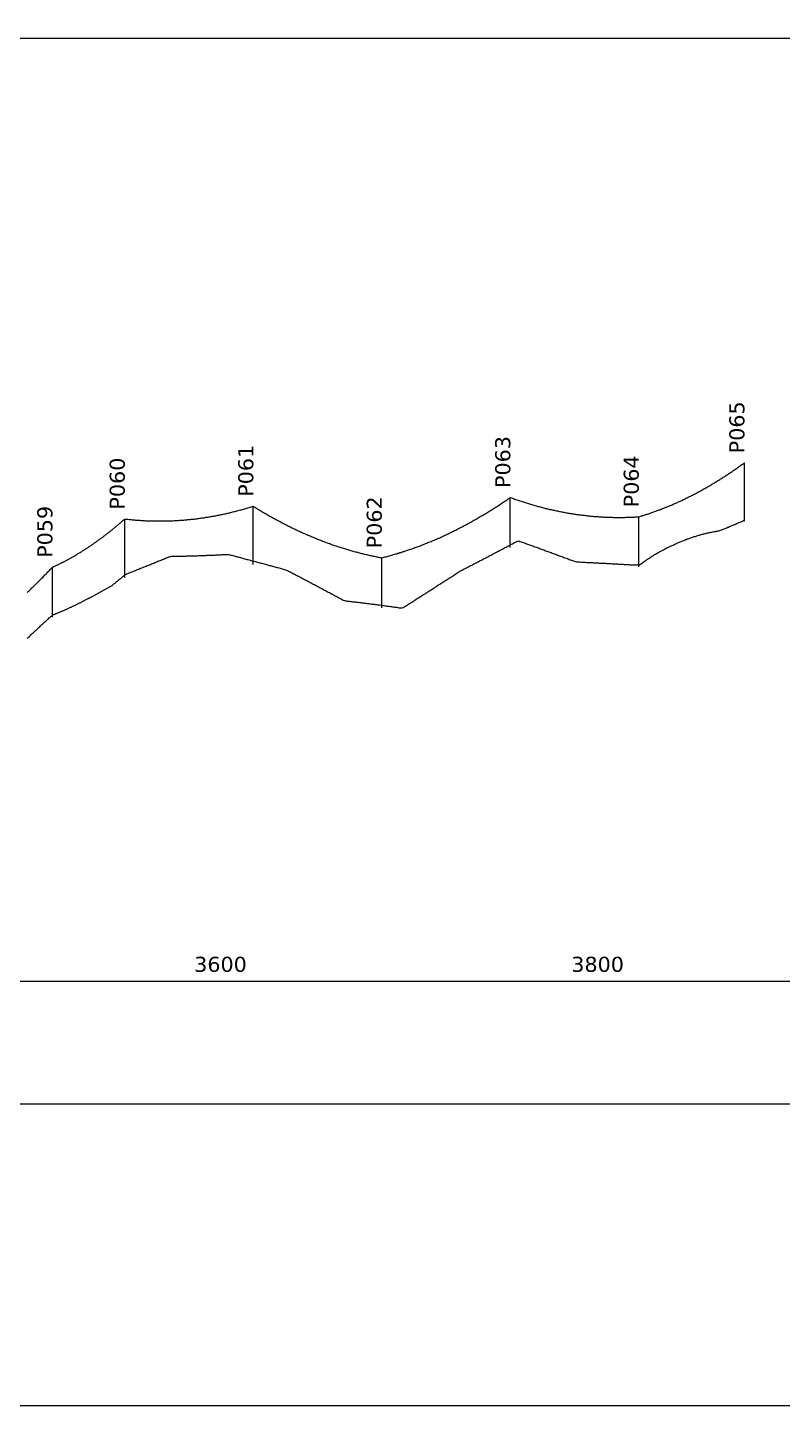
# Paper-space layout 'LP-08' of a CAD drawing. Header units: metres, sheet in millimetres. Extents: x 10 to 410, y 10 to 287.
# Drawn here: x 145.4 to 225.5, y 10 to 156.2 of the extents above; entities that cross this region are included whole.
import ezdxf

# ---------------------------------------------------------------- set-up
doc = ezdxf.new("R2010")
doc.units = ezdxf.units.M
for name, color, linetype, lineweight, true_color in [('CABLE', 7, 'Continuous', 18, 0x087f8c), ('GRILLA', 7, 'Continuous', 13, 0xd2dce3), ('MARCO', 7, 'Continuous', 13, 0x163b55), ('POSTES', 7, 'Continuous', 13, 0x244c65), ('TERRENO', 7, 'Continuous', 13, 0x777777), ('TEXTO', 7, 'Continuous', 13, 0x163b55)]:
    doc.layers.add(name, color=color, linetype=linetype, lineweight=lineweight, true_color=true_color)
doc.styles.add('LP-TEXTO', font='DejaVuSans.ttf')

psp = doc.layouts.new('LP-08')

# ---------------------------------------------------------------- linework, layer by layer
at = {"layer": 'CABLE'}
for points in [[(210.22, 104.28), (210.32, 104.3), (210.41, 104.33), (210.5, 104.36), (210.6, 104.39), (210.69, 104.42), (210.78, 104.45), (210.88, 104.48), (210.97, 104.51), (211.06, 104.54), (211.16, 104.57), (211.25, 104.6), (211.34, 104.63), (211.44, 104.66), (211.53, 104.69), (211.62, 104.73), (211.72, 104.76), (211.81, 104.79), (211.9, 104.82), (212, 104.86), (212.09, 104.89), (212.18, 104.93), (212.28, 104.96), (212.37, 105), (212.46, 105.03), (212.56, 105.07), (212.65, 105.1), (212.74, 105.14), (212.84, 105.18), (212.93, 105.21), (213.02, 105.25), (213.12, 105.29), (213.21, 105.33), (213.3, 105.36), (213.4, 105.4), (213.49, 105.44), (213.58, 105.48), (213.68, 105.52), (213.77, 105.56), (213.86, 105.6), (213.96, 105.64), (214.05, 105.68), (214.14, 105.73), (214.24, 105.77), (214.33, 105.81), (214.42, 105.85), (214.52, 105.89), (214.61, 105.94), (214.7, 105.98), (214.8, 106.02), (214.89, 106.07), (214.98, 106.11), (215.08, 106.16), (215.17, 106.2), (215.26, 106.25), (215.36, 106.29), (215.45, 106.34), (215.54, 106.39), (215.64, 106.43), (215.73, 106.48), (215.82, 106.53), (215.92, 106.58), (216.01, 106.63), (216.1, 106.67), (216.2, 106.72), (216.29, 106.77), (216.38, 106.82), (216.48, 106.87), (216.57, 106.92), (216.66, 106.97), (216.76, 107.02), (216.85, 107.07), (216.94, 107.13), (217.04, 107.18), (217.13, 107.23), (217.22, 107.28), (217.32, 107.34), (217.41, 107.39), (217.5, 107.44), (217.6, 107.5), (217.69, 107.55), (217.78, 107.61), (217.88, 107.66), (217.97, 107.72), (218.06, 107.77), (218.16, 107.83), (218.25, 107.89), (218.34, 107.94), (218.44, 108), (218.53, 108.06), (218.62, 108.11), (218.72, 108.17), (218.81, 108.23), (218.9, 108.29), (219, 108.35), (219.09, 108.41), (219.18, 108.47), (219.28, 108.53), (219.37, 108.59), (219.46, 108.65), (219.56, 108.71), (219.65, 108.77), (219.74, 108.84), (219.84, 108.9), (219.93, 108.96), (220.02, 109.02), (220.12, 109.09), (220.21, 109.15), (220.3, 109.21), (220.4, 109.28), (220.49, 109.34), (220.58, 109.41), (220.68, 109.47), (220.77, 109.54), (220.86, 109.61), (220.96, 109.67), (221.05, 109.74), (221.14, 109.81), (221.24, 109.87), (221.33, 109.94), (221.42, 110.01)], [(155.7, 104.04), (155.81, 104.03), (155.93, 104.02), (156.04, 104.01), (156.15, 103.99), (156.27, 103.98), (156.38, 103.97), (156.5, 103.96), (156.61, 103.95), (156.72, 103.94), (156.84, 103.93), (156.95, 103.92), (157.06, 103.91), (157.18, 103.91), (157.29, 103.9), (157.4, 103.89), (157.52, 103.88), (157.63, 103.88), (157.75, 103.87), (157.86, 103.86), (157.97, 103.86), (158.09, 103.85), (158.2, 103.85), (158.31, 103.85), (158.43, 103.84), (158.54, 103.84), (158.65, 103.84), (158.77, 103.83), (158.88, 103.83), (158.99, 103.83), (159.11, 103.83), (159.22, 103.83), (159.34, 103.83), (159.45, 103.83), (159.56, 103.83), (159.68, 103.83), (159.79, 103.83), (159.9, 103.83), (160.02, 103.83), (160.13, 103.84), (160.24, 103.84), (160.36, 103.84), (160.47, 103.85), (160.58, 103.85), (160.7, 103.86), (160.81, 103.86), (160.93, 103.87), (161.04, 103.87), (161.15, 103.88), (161.27, 103.88), (161.38, 103.89), (161.49, 103.9), (161.61, 103.91), (161.72, 103.91), (161.83, 103.92), (161.95, 103.93), (162.06, 103.94), (162.17, 103.95), (162.29, 103.96), (162.4, 103.97), (162.52, 103.98), (162.63, 103.99), (162.74, 104.01), (162.86, 104.02), (162.97, 104.03), (163.08, 104.04), (163.2, 104.06), (163.31, 104.07), (163.42, 104.09), (163.54, 104.1), (163.65, 104.12), (163.77, 104.13), (163.88, 104.15), (163.99, 104.16), (164.11, 104.18), (164.22, 104.2), (164.33, 104.22), (164.45, 104.23), (164.56, 104.25), (164.67, 104.27), (164.79, 104.29), (164.9, 104.31), (165.01, 104.33), (165.13, 104.35), (165.24, 104.37), (165.36, 104.39), (165.47, 104.41), (165.58, 104.44), (165.7, 104.46), (165.81, 104.48), (165.92, 104.51), (166.04, 104.53), (166.15, 104.55), (166.26, 104.58), (166.38, 104.6), (166.49, 104.63), (166.6, 104.65), (166.72, 104.68), (166.83, 104.71), (166.95, 104.73), (167.06, 104.76), (167.17, 104.79), (167.29, 104.82), (167.4, 104.85), (167.51, 104.88), (167.63, 104.91), (167.74, 104.94), (167.85, 104.97), (167.97, 105), (168.08, 105.03), (168.2, 105.06), (168.31, 105.09), (168.42, 105.12), (168.54, 105.16), (168.65, 105.19), (168.76, 105.22), (168.88, 105.26), (168.99, 105.29), (169.1, 105.33), (169.22, 105.36), (169.33, 105.4)], [(169.33, 105.4), (169.44, 105.33), (169.56, 105.26), (169.67, 105.19), (169.79, 105.12), (169.9, 105.05), (170.01, 104.98), (170.13, 104.91), (170.24, 104.85), (170.35, 104.78), (170.47, 104.71), (170.58, 104.64), (170.69, 104.58), (170.81, 104.51), (170.92, 104.45), (171.03, 104.38), (171.15, 104.32), (171.26, 104.26), (171.38, 104.19), (171.49, 104.13), (171.6, 104.07), (171.72, 104), (171.83, 103.94), (171.94, 103.88), (172.06, 103.82), (172.17, 103.76), (172.28, 103.7), (172.4, 103.64), (172.51, 103.58), (172.63, 103.52), (172.74, 103.46), (172.85, 103.41), (172.97, 103.35), (173.08, 103.29), (173.19, 103.24), (173.31, 103.18), (173.42, 103.12), (173.53, 103.07), (173.65, 103.01), (173.76, 102.96), (173.87, 102.9), (173.99, 102.85), (174.1, 102.8), (174.22, 102.74), (174.33, 102.69), (174.44, 102.64), (174.56, 102.59), (174.67, 102.54), (174.78, 102.49), (174.9, 102.44), (175.01, 102.39), (175.12, 102.34), (175.24, 102.29), (175.35, 102.24), (175.46, 102.19), (175.58, 102.14), (175.69, 102.1), (175.81, 102.05), (175.92, 102), (176.03, 101.96), (176.15, 101.91), (176.26, 101.87), (176.37, 101.82), (176.49, 101.78), (176.6, 101.73), (176.71, 101.69), (176.83, 101.64), (176.94, 101.6), (177.05, 101.56), (177.17, 101.52), (177.28, 101.48), (177.4, 101.44), (177.51, 101.39), (177.62, 101.35), (177.74, 101.31), (177.85, 101.27), (177.96, 101.24), (178.08, 101.2), (178.19, 101.16), (178.3, 101.12), (178.42, 101.08), (178.53, 101.05), (178.65, 101.01), (178.76, 100.97), (178.87, 100.94), (178.99, 100.9), (179.1, 100.87), (179.21, 100.83), (179.33, 100.8), (179.44, 100.77), (179.55, 100.73), (179.67, 100.7), (179.78, 100.67), (179.89, 100.64), (180.01, 100.6), (180.12, 100.57), (180.24, 100.54), (180.35, 100.51), (180.46, 100.48), (180.58, 100.45), (180.69, 100.42), (180.8, 100.39), (180.92, 100.37), (181.03, 100.34), (181.14, 100.31), (181.26, 100.28), (181.37, 100.26), (181.48, 100.23), (181.6, 100.21), (181.71, 100.18), (181.83, 100.16), (181.94, 100.13), (182.05, 100.11), (182.17, 100.08), (182.28, 100.06), (182.39, 100.04), (182.51, 100.01), (182.62, 99.99), (182.73, 99.97), (182.85, 99.95), (182.96, 99.93)], [(182.96, 99.93), (183.08, 99.96), (183.19, 99.99), (183.3, 100.01), (183.42, 100.04), (183.53, 100.07), (183.64, 100.11), (183.76, 100.14), (183.87, 100.17), (183.98, 100.2), (184.1, 100.23), (184.21, 100.26), (184.32, 100.3), (184.44, 100.33), (184.55, 100.36), (184.67, 100.4), (184.78, 100.43), (184.89, 100.47), (185.01, 100.5), (185.12, 100.54), (185.23, 100.58), (185.35, 100.61), (185.46, 100.65), (185.57, 100.69), (185.69, 100.72), (185.8, 100.76), (185.91, 100.8), (186.03, 100.84), (186.14, 100.88), (186.26, 100.92), (186.37, 100.96), (186.48, 101), (186.6, 101.04), (186.71, 101.08), (186.82, 101.13), (186.94, 101.17), (187.05, 101.21), (187.16, 101.26), (187.28, 101.3), (187.39, 101.34), (187.51, 101.39), (187.62, 101.43), (187.73, 101.48), (187.85, 101.53), (187.96, 101.57), (188.07, 101.62), (188.19, 101.67), (188.3, 101.71), (188.41, 101.76), (188.53, 101.81), (188.64, 101.86), (188.75, 101.91), (188.87, 101.96), (188.98, 102.01), (189.1, 102.06), (189.21, 102.11), (189.32, 102.16), (189.44, 102.21), (189.55, 102.26), (189.66, 102.32), (189.78, 102.37), (189.89, 102.42), (190, 102.48), (190.12, 102.53), (190.23, 102.59), (190.34, 102.64), (190.46, 102.7), (190.57, 102.75), (190.69, 102.81), (190.8, 102.87), (190.91, 102.92), (191.03, 102.98), (191.14, 103.04), (191.25, 103.1), (191.37, 103.16), (191.48, 103.22), (191.59, 103.28), (191.71, 103.34), (191.82, 103.4), (191.93, 103.46), (192.05, 103.52), (192.16, 103.58), (192.28, 103.64), (192.39, 103.71), (192.5, 103.77), (192.62, 103.83), (192.73, 103.9), (192.84, 103.96), (192.96, 104.03), (193.07, 104.09), (193.18, 104.16), (193.3, 104.22), (193.41, 104.29), (193.53, 104.36), (193.64, 104.42), (193.75, 104.49), (193.87, 104.56), (193.98, 104.63), (194.09, 104.7), (194.21, 104.77), (194.32, 104.84), (194.43, 104.91), (194.55, 104.98), (194.66, 105.05), (194.77, 105.12), (194.89, 105.19), (195, 105.27), (195.12, 105.34), (195.23, 105.41), (195.34, 105.49), (195.46, 105.56), (195.57, 105.64), (195.68, 105.71), (195.8, 105.79), (195.91, 105.86), (196.02, 105.94), (196.14, 106.02), (196.25, 106.09), (196.36, 106.17), (196.48, 106.25), (196.59, 106.33)], [(196.59, 106.33), (196.71, 106.29), (196.82, 106.25), (196.93, 106.2), (197.05, 106.16), (197.16, 106.12), (197.27, 106.08), (197.39, 106.05), (197.5, 106.01), (197.61, 105.97), (197.73, 105.93), (197.84, 105.89), (197.96, 105.86), (198.07, 105.82), (198.18, 105.78), (198.3, 105.75), (198.41, 105.71), (198.52, 105.68), (198.64, 105.64), (198.75, 105.61), (198.86, 105.57), (198.98, 105.54), (199.09, 105.51), (199.2, 105.48), (199.32, 105.44), (199.43, 105.41), (199.55, 105.38), (199.66, 105.35), (199.77, 105.32), (199.89, 105.29), (200, 105.26), (200.11, 105.23), (200.23, 105.2), (200.34, 105.17), (200.45, 105.15), (200.57, 105.12), (200.68, 105.09), (200.79, 105.06), (200.91, 105.04), (201.02, 105.01), (201.14, 104.99), (201.25, 104.96), (201.36, 104.94), (201.48, 104.91), (201.59, 104.89), (201.7, 104.87), (201.82, 104.84), (201.93, 104.82), (202.04, 104.8), (202.16, 104.78), (202.27, 104.75), (202.39, 104.73), (202.5, 104.71), (202.61, 104.69), (202.73, 104.67), (202.84, 104.65), (202.95, 104.63), (203.07, 104.62), (203.18, 104.6), (203.29, 104.58), (203.41, 104.56), (203.52, 104.55), (203.63, 104.53), (203.75, 104.51), (203.86, 104.5), (203.98, 104.48), (204.09, 104.47), (204.2, 104.45), (204.32, 104.44), (204.43, 104.43), (204.54, 104.41), (204.66, 104.4), (204.77, 104.39), (204.88, 104.38), (205, 104.36), (205.11, 104.35), (205.22, 104.34), (205.34, 104.33), (205.45, 104.32), (205.57, 104.31), (205.68, 104.3), (205.79, 104.29), (205.91, 104.29), (206.02, 104.28), (206.13, 104.27), (206.25, 104.26), (206.36, 104.26), (206.47, 104.25), (206.59, 104.25), (206.7, 104.24), (206.81, 104.24), (206.93, 104.23), (207.04, 104.23), (207.16, 104.22), (207.27, 104.22), (207.38, 104.22), (207.5, 104.21), (207.61, 104.21), (207.72, 104.21), (207.84, 104.21), (207.95, 104.21), (208.06, 104.21), (208.18, 104.21), (208.29, 104.21), (208.41, 104.21), (208.52, 104.21), (208.63, 104.21), (208.75, 104.21), (208.86, 104.22), (208.97, 104.22), (209.09, 104.22), (209.2, 104.23), (209.31, 104.23), (209.43, 104.23), (209.54, 104.24), (209.65, 104.24), (209.77, 104.25), (209.88, 104.26), (210, 104.26), (210.11, 104.27), (210.22, 104.28)], [(148.02, 98.92), (148.08, 98.95), (148.15, 98.98), (148.21, 99.01), (148.28, 99.04), (148.34, 99.07), (148.4, 99.1), (148.47, 99.13), (148.53, 99.16), (148.6, 99.19), (148.66, 99.22), (148.72, 99.25), (148.79, 99.28), (148.85, 99.32), (148.92, 99.35), (148.98, 99.38), (149.04, 99.41), (149.11, 99.44), (149.17, 99.48), (149.24, 99.51), (149.3, 99.54), (149.36, 99.58), (149.43, 99.61), (149.49, 99.64), (149.56, 99.68), (149.62, 99.71), (149.68, 99.75), (149.75, 99.78), (149.81, 99.82), (149.88, 99.85), (149.94, 99.89), (150, 99.93), (150.07, 99.96), (150.13, 100), (150.2, 100.03), (150.26, 100.07), (150.32, 100.11), (150.39, 100.14), (150.45, 100.18), (150.52, 100.22), (150.58, 100.26), (150.64, 100.3), (150.71, 100.33), (150.77, 100.37), (150.84, 100.41), (150.9, 100.45), (150.96, 100.49), (151.03, 100.53), (151.09, 100.57), (151.16, 100.61), (151.22, 100.65), (151.28, 100.69), (151.35, 100.73), (151.41, 100.77), (151.48, 100.81), (151.54, 100.85), (151.6, 100.9), (151.67, 100.94), (151.73, 100.98), (151.8, 101.02), (151.86, 101.06), (151.92, 101.11), (151.99, 101.15), (152.05, 101.19), (152.12, 101.24), (152.18, 101.28), (152.24, 101.32), (152.31, 101.37), (152.37, 101.41), (152.44, 101.46), (152.5, 101.5), (152.56, 101.55), (152.63, 101.59), (152.69, 101.64), (152.76, 101.68), (152.82, 101.73), (152.88, 101.78), (152.95, 101.82), (153.01, 101.87), (153.08, 101.92), (153.14, 101.96), (153.2, 102.01), (153.27, 102.06), (153.33, 102.11), (153.4, 102.15), (153.46, 102.2), (153.52, 102.25), (153.59, 102.3), (153.65, 102.35), (153.72, 102.4), (153.78, 102.45), (153.84, 102.5), (153.91, 102.55), (153.97, 102.6), (154.04, 102.65), (154.1, 102.7), (154.16, 102.75), (154.23, 102.8), (154.29, 102.85), (154.36, 102.9), (154.42, 102.96), (154.48, 103.01), (154.55, 103.06), (154.61, 103.11), (154.68, 103.17), (154.74, 103.22), (154.8, 103.27), (154.87, 103.33), (154.93, 103.38), (155, 103.43), (155.06, 103.49), (155.12, 103.54), (155.19, 103.6), (155.25, 103.65), (155.32, 103.71), (155.38, 103.76), (155.44, 103.82), (155.51, 103.87), (155.57, 103.93), (155.64, 103.99), (155.7, 104.04)], [(145.34, 96.24), (145.42, 96.31), (145.5, 96.39), (145.58, 96.46), (145.65, 96.54), (145.73, 96.61), (145.81, 96.69), (145.89, 96.76), (145.97, 96.84), (146.05, 96.92), (146.13, 96.99), (146.21, 97.07), (146.29, 97.15), (146.36, 97.22), (146.44, 97.3), (146.52, 97.38), (146.6, 97.46), (146.68, 97.54), (146.76, 97.62), (146.84, 97.7), (146.92, 97.77), (147, 97.85), (147.07, 97.93), (147.15, 98.02), (147.23, 98.1), (147.31, 98.18), (147.39, 98.26), (147.47, 98.34), (147.55, 98.42), (147.63, 98.5), (147.7, 98.59), (147.78, 98.67), (147.86, 98.75), (147.94, 98.84), (148.02, 98.92)]]:
    psp.add_lwpolyline(points, dxfattribs=at)
at = {"layer": 'GRILLA'}
psp.add_lwpolyline([(15, 55), (287, 55), (287, 155), (15, 155)], close=True, dxfattribs=at)
at = {"layer": 'MARCO'}
psp.add_lwpolyline([(10, 10), (410, 10), (410, 287), (10, 287)], close=True, dxfattribs=at)
psp.add_lwpolyline([(10, 42), (410, 42)], dxfattribs=at)
at = {"layer": 'POSTES'}
for points in [[(221.42, 103.81), (221.42, 110.01)], [(169.33, 99.2), (169.33, 105.4)], [(196.59, 101.03), (196.59, 106.33)], [(155.7, 97.84), (155.7, 104.04)], [(210.22, 98.98), (210.22, 104.28)], [(182.96, 94.63), (182.96, 99.93)], [(148.02, 93.62), (148.02, 98.92)]]:
    psp.add_lwpolyline(points, dxfattribs=at)
at = {"layer": 'TERRENO'}
for points in [[(210.22, 99.13), (210.32, 99.19), (210.41, 99.26), (210.5, 99.33), (210.6, 99.4), (210.69, 99.46), (210.78, 99.53), (210.88, 99.59), (210.97, 99.66), (211.06, 99.72), (211.16, 99.78), (211.25, 99.84), (211.34, 99.9), (211.44, 99.96), (211.53, 100.02), (211.62, 100.08), (211.72, 100.14), (211.81, 100.2), (211.9, 100.26), (212, 100.31), (212.09, 100.37), (212.18, 100.42), (212.28, 100.47), (212.37, 100.53), (212.46, 100.58), (212.56, 100.63), (212.65, 100.68), (212.74, 100.73), (212.84, 100.78), (212.93, 100.83), (213.02, 100.88), (213.12, 100.93), (213.21, 100.97), (213.3, 101.02), (213.4, 101.07), (213.49, 101.11), (213.58, 101.15), (213.68, 101.2), (213.77, 101.24), (213.86, 101.28), (213.96, 101.33), (214.05, 101.37), (214.14, 101.42), (214.24, 101.46), (214.33, 101.5), (214.42, 101.54), (214.52, 101.58), (214.61, 101.62), (214.7, 101.66), (214.8, 101.7), (214.89, 101.74), (214.98, 101.77), (215.08, 101.81), (215.17, 101.85), (215.26, 101.88), (215.36, 101.92), (215.45, 101.95), (215.54, 101.98), (215.64, 102.02), (215.73, 102.05), (215.82, 102.08), (215.92, 102.11), (216.01, 102.14), (216.1, 102.17), (216.2, 102.2), (216.29, 102.23), (216.38, 102.26), (216.48, 102.29), (216.57, 102.32), (216.66, 102.34), (216.76, 102.37), (216.85, 102.4), (216.94, 102.42), (217.04, 102.44), (217.13, 102.47), (217.22, 102.49), (217.32, 102.51), (217.41, 102.54), (217.5, 102.56), (217.6, 102.58), (217.69, 102.6), (217.78, 102.62), (217.88, 102.64), (217.97, 102.66), (218.06, 102.67), (218.16, 102.69), (218.25, 102.71), (218.34, 102.72), (218.44, 102.74), (218.53, 102.75), (218.62, 102.77), (218.72, 102.8), (218.81, 102.82), (218.9, 102.86), (219, 102.9), (219.09, 102.93), (219.18, 102.97), (219.28, 103.01), (219.37, 103.04), (219.46, 103.08), (219.56, 103.12), (219.65, 103.16), (219.74, 103.19), (219.84, 103.23), (219.93, 103.27), (220.02, 103.31), (220.12, 103.35), (220.21, 103.39), (220.3, 103.43), (220.4, 103.47), (220.49, 103.51), (220.58, 103.55), (220.68, 103.59), (220.77, 103.63), (220.86, 103.67), (220.96, 103.71), (221.05, 103.75), (221.14, 103.79), (221.24, 103.83), (221.33, 103.88), (221.42, 103.92)], [(182.96, 94.89), (183.08, 94.87), (183.19, 94.85), (183.3, 94.84), (183.42, 94.82), (183.53, 94.81), (183.64, 94.79), (183.76, 94.78), (183.87, 94.76), (183.98, 94.75), (184.1, 94.73), (184.21, 94.71), (184.32, 94.7), (184.44, 94.68), (184.55, 94.67), (184.67, 94.65), (184.78, 94.63), (184.89, 94.62), (185.01, 94.6), (185.12, 94.62), (185.23, 94.65), (185.35, 94.72), (185.46, 94.79), (185.57, 94.86), (185.69, 94.94), (185.8, 95.01), (185.91, 95.08), (186.03, 95.15), (186.14, 95.23), (186.26, 95.3), (186.37, 95.37), (186.48, 95.44), (186.6, 95.52), (186.71, 95.59), (186.82, 95.66), (186.94, 95.73), (187.05, 95.81), (187.16, 95.88), (187.28, 95.95), (187.39, 96.02), (187.51, 96.1), (187.62, 96.17), (187.73, 96.24), (187.85, 96.31), (187.96, 96.39), (188.07, 96.46), (188.19, 96.53), (188.3, 96.61), (188.41, 96.68), (188.53, 96.75), (188.64, 96.82), (188.75, 96.9), (188.87, 96.97), (188.98, 97.04), (189.1, 97.11), (189.21, 97.19), (189.32, 97.26), (189.44, 97.33), (189.55, 97.41), (189.66, 97.48), (189.78, 97.55), (189.89, 97.62), (190, 97.7), (190.12, 97.77), (190.23, 97.84), (190.34, 97.92), (190.46, 97.99), (190.57, 98.06), (190.69, 98.13), (190.8, 98.21), (190.91, 98.28), (191.03, 98.35), (191.14, 98.43), (191.25, 98.49), (191.37, 98.56), (191.48, 98.62), (191.59, 98.68), (191.71, 98.74), (191.82, 98.8), (191.93, 98.86), (192.05, 98.92), (192.16, 98.97), (192.28, 99.03), (192.39, 99.09), (192.5, 99.15), (192.62, 99.21), (192.73, 99.27), (192.84, 99.33), (192.96, 99.39), (193.07, 99.45), (193.18, 99.51), (193.3, 99.57), (193.41, 99.63), (193.53, 99.69), (193.64, 99.75), (193.75, 99.8), (193.87, 99.86), (193.98, 99.92), (194.09, 99.98), (194.21, 100.04), (194.32, 100.1), (194.43, 100.16), (194.55, 100.22), (194.66, 100.28), (194.77, 100.34), (194.89, 100.4), (195, 100.46), (195.12, 100.52), (195.23, 100.58), (195.34, 100.64), (195.46, 100.7), (195.57, 100.76), (195.68, 100.82), (195.8, 100.88), (195.91, 100.94), (196.02, 101), (196.14, 101.06), (196.25, 101.12), (196.36, 101.18), (196.48, 101.24), (196.59, 101.3)], [(196.59, 101.3), (196.71, 101.36), (196.82, 101.42), (196.93, 101.48), (197.05, 101.54), (197.16, 101.6), (197.27, 101.66), (197.39, 101.69), (197.5, 101.72), (197.61, 101.67), (197.73, 101.63), (197.84, 101.59), (197.96, 101.55), (198.07, 101.51), (198.18, 101.47), (198.3, 101.42), (198.41, 101.38), (198.52, 101.34), (198.64, 101.3), (198.75, 101.26), (198.86, 101.22), (198.98, 101.18), (199.09, 101.13), (199.2, 101.09), (199.32, 101.05), (199.43, 101.01), (199.55, 100.97), (199.66, 100.93), (199.77, 100.89), (199.89, 100.84), (200, 100.8), (200.11, 100.76), (200.23, 100.72), (200.34, 100.68), (200.45, 100.64), (200.57, 100.59), (200.68, 100.55), (200.79, 100.51), (200.91, 100.47), (201.02, 100.43), (201.14, 100.39), (201.25, 100.35), (201.36, 100.3), (201.48, 100.26), (201.59, 100.22), (201.7, 100.18), (201.82, 100.14), (201.93, 100.1), (202.04, 100.06), (202.16, 100.01), (202.27, 99.97), (202.39, 99.93), (202.5, 99.89), (202.61, 99.85), (202.73, 99.81), (202.84, 99.76), (202.95, 99.72), (203.07, 99.68), (203.18, 99.64), (203.29, 99.6), (203.41, 99.56), (203.52, 99.52), (203.63, 99.49), (203.75, 99.49), (203.86, 99.48), (203.98, 99.48), (204.09, 99.47), (204.2, 99.46), (204.32, 99.46), (204.43, 99.45), (204.54, 99.45), (204.66, 99.44), (204.77, 99.44), (204.88, 99.43), (205, 99.43), (205.11, 99.42), (205.22, 99.41), (205.34, 99.41), (205.45, 99.4), (205.57, 99.4), (205.68, 99.39), (205.79, 99.39), (205.91, 99.38), (206.02, 99.37), (206.13, 99.37), (206.25, 99.36), (206.36, 99.36), (206.47, 99.35), (206.59, 99.34), (206.7, 99.34), (206.81, 99.33), (206.93, 99.33), (207.04, 99.32), (207.16, 99.31), (207.27, 99.31), (207.38, 99.3), (207.5, 99.29), (207.61, 99.29), (207.72, 99.28), (207.84, 99.28), (207.95, 99.27), (208.06, 99.26), (208.18, 99.26), (208.29, 99.25), (208.41, 99.24), (208.52, 99.24), (208.63, 99.23), (208.75, 99.22), (208.86, 99.22), (208.97, 99.21), (209.09, 99.21), (209.2, 99.2), (209.31, 99.19), (209.43, 99.19), (209.54, 99.18), (209.65, 99.18), (209.77, 99.17), (209.88, 99.18), (210, 99.19), (210.11, 99.2), (210.22, 99.21)], [(155.7, 98.13), (155.81, 98.18), (155.93, 98.22), (156.04, 98.27), (156.15, 98.32), (156.27, 98.36), (156.38, 98.41), (156.5, 98.45), (156.61, 98.5), (156.72, 98.55), (156.84, 98.59), (156.95, 98.64), (157.06, 98.68), (157.18, 98.73), (157.29, 98.78), (157.4, 98.82), (157.52, 98.87), (157.63, 98.91), (157.75, 98.96), (157.86, 99.01), (157.97, 99.05), (158.09, 99.1), (158.2, 99.14), (158.31, 99.19), (158.43, 99.23), (158.54, 99.28), (158.65, 99.33), (158.77, 99.37), (158.88, 99.42), (158.99, 99.46), (159.11, 99.51), (159.22, 99.55), (159.34, 99.6), (159.45, 99.64), (159.56, 99.69), (159.68, 99.73), (159.79, 99.78), (159.9, 99.82), (160.02, 99.87), (160.13, 99.92), (160.24, 99.96), (160.36, 100.01), (160.47, 100.05), (160.58, 100.07), (160.7, 100.08), (160.81, 100.08), (160.93, 100.08), (161.04, 100.09), (161.15, 100.09), (161.27, 100.09), (161.38, 100.09), (161.49, 100.1), (161.61, 100.1), (161.72, 100.1), (161.83, 100.11), (161.95, 100.11), (162.06, 100.11), (162.17, 100.11), (162.29, 100.12), (162.4, 100.12), (162.52, 100.12), (162.63, 100.13), (162.74, 100.13), (162.86, 100.13), (162.97, 100.14), (163.08, 100.14), (163.2, 100.14), (163.31, 100.15), (163.42, 100.15), (163.54, 100.16), (163.65, 100.16), (163.77, 100.16), (163.88, 100.17), (163.99, 100.17), (164.11, 100.18), (164.22, 100.18), (164.33, 100.18), (164.45, 100.19), (164.56, 100.19), (164.67, 100.2), (164.79, 100.2), (164.9, 100.21), (165.01, 100.21), (165.13, 100.22), (165.24, 100.22), (165.36, 100.23), (165.47, 100.23), (165.58, 100.24), (165.7, 100.24), (165.81, 100.25), (165.92, 100.25), (166.04, 100.26), (166.15, 100.27), (166.26, 100.27), (166.38, 100.28), (166.49, 100.28), (166.6, 100.29), (166.72, 100.27), (166.83, 100.25), (166.95, 100.22), (167.06, 100.19), (167.17, 100.16), (167.29, 100.13), (167.4, 100.1), (167.51, 100.07), (167.63, 100.04), (167.74, 100.01), (167.85, 99.98), (167.97, 99.95), (168.08, 99.92), (168.2, 99.89), (168.31, 99.86), (168.42, 99.83), (168.54, 99.79), (168.65, 99.76), (168.76, 99.73), (168.88, 99.7), (168.99, 99.67), (169.1, 99.64), (169.22, 99.61), (169.33, 99.58)], [(169.33, 99.58), (169.44, 99.55), (169.56, 99.52), (169.67, 99.49), (169.79, 99.46), (169.9, 99.43), (170.01, 99.4), (170.13, 99.37), (170.24, 99.34), (170.35, 99.31), (170.47, 99.27), (170.58, 99.24), (170.69, 99.21), (170.81, 99.18), (170.92, 99.15), (171.03, 99.12), (171.15, 99.09), (171.26, 99.06), (171.38, 99.03), (171.49, 99), (171.6, 98.97), (171.72, 98.94), (171.83, 98.91), (171.94, 98.88), (172.06, 98.85), (172.17, 98.82), (172.28, 98.78), (172.4, 98.75), (172.51, 98.72), (172.63, 98.69), (172.74, 98.66), (172.85, 98.62), (172.97, 98.57), (173.08, 98.51), (173.19, 98.45), (173.31, 98.39), (173.42, 98.33), (173.53, 98.27), (173.65, 98.21), (173.76, 98.15), (173.87, 98.09), (173.99, 98.03), (174.1, 97.97), (174.22, 97.92), (174.33, 97.86), (174.44, 97.8), (174.56, 97.74), (174.67, 97.68), (174.78, 97.62), (174.9, 97.56), (175.01, 97.5), (175.12, 97.44), (175.24, 97.38), (175.35, 97.32), (175.46, 97.26), (175.58, 97.2), (175.69, 97.14), (175.81, 97.08), (175.92, 97.02), (176.03, 96.96), (176.15, 96.9), (176.26, 96.84), (176.37, 96.78), (176.49, 96.72), (176.6, 96.66), (176.71, 96.6), (176.83, 96.54), (176.94, 96.47), (177.05, 96.41), (177.17, 96.35), (177.28, 96.29), (177.4, 96.23), (177.51, 96.17), (177.62, 96.11), (177.74, 96.05), (177.85, 95.99), (177.96, 95.93), (178.08, 95.87), (178.19, 95.81), (178.3, 95.75), (178.42, 95.69), (178.53, 95.62), (178.65, 95.56), (178.76, 95.5), (178.87, 95.44), (178.99, 95.4), (179.1, 95.37), (179.21, 95.35), (179.33, 95.34), (179.44, 95.33), (179.55, 95.31), (179.67, 95.3), (179.78, 95.29), (179.89, 95.27), (180.01, 95.26), (180.12, 95.25), (180.24, 95.23), (180.35, 95.22), (180.46, 95.21), (180.58, 95.19), (180.69, 95.18), (180.8, 95.16), (180.92, 95.15), (181.03, 95.14), (181.14, 95.12), (181.26, 95.11), (181.37, 95.09), (181.48, 95.08), (181.6, 95.06), (181.71, 95.05), (181.83, 95.03), (181.94, 95.02), (182.05, 95.01), (182.17, 94.99), (182.28, 94.98), (182.39, 94.96), (182.51, 94.95), (182.62, 94.93), (182.73, 94.92), (182.85, 94.9), (182.96, 94.89)], [(148.02, 93.85), (148.08, 93.87), (148.15, 93.9), (148.21, 93.92), (148.28, 93.95), (148.34, 93.97), (148.4, 94), (148.47, 94.03), (148.53, 94.05), (148.6, 94.08), (148.66, 94.11), (148.72, 94.13), (148.79, 94.16), (148.85, 94.19), (148.92, 94.21), (148.98, 94.24), (149.04, 94.27), (149.11, 94.29), (149.17, 94.32), (149.24, 94.35), (149.3, 94.38), (149.36, 94.41), (149.43, 94.43), (149.49, 94.46), (149.56, 94.49), (149.62, 94.52), (149.68, 94.55), (149.75, 94.58), (149.81, 94.61), (149.88, 94.64), (149.94, 94.67), (150, 94.7), (150.07, 94.73), (150.13, 94.76), (150.2, 94.79), (150.26, 94.82), (150.32, 94.85), (150.39, 94.88), (150.45, 94.91), (150.52, 94.94), (150.58, 94.97), (150.64, 95), (150.71, 95.03), (150.77, 95.07), (150.84, 95.1), (150.9, 95.13), (150.96, 95.16), (151.03, 95.19), (151.09, 95.23), (151.16, 95.26), (151.22, 95.29), (151.28, 95.32), (151.35, 95.36), (151.41, 95.39), (151.48, 95.42), (151.54, 95.46), (151.6, 95.49), (151.67, 95.52), (151.73, 95.56), (151.8, 95.59), (151.86, 95.62), (151.92, 95.66), (151.99, 95.69), (152.05, 95.73), (152.12, 95.76), (152.18, 95.79), (152.24, 95.83), (152.31, 95.86), (152.37, 95.9), (152.44, 95.93), (152.5, 95.97), (152.56, 96), (152.63, 96.03), (152.69, 96.07), (152.76, 96.1), (152.82, 96.14), (152.88, 96.17), (152.95, 96.21), (153.01, 96.24), (153.08, 96.28), (153.14, 96.31), (153.2, 96.35), (153.27, 96.38), (153.33, 96.42), (153.4, 96.46), (153.46, 96.49), (153.52, 96.53), (153.59, 96.56), (153.65, 96.6), (153.72, 96.63), (153.78, 96.67), (153.84, 96.71), (153.91, 96.74), (153.97, 96.78), (154.04, 96.81), (154.1, 96.85), (154.16, 96.89), (154.23, 96.92), (154.29, 96.96), (154.36, 97), (154.42, 97.04), (154.48, 97.1), (154.55, 97.15), (154.61, 97.2), (154.68, 97.25), (154.74, 97.31), (154.8, 97.36), (154.87, 97.41), (154.93, 97.46), (155, 97.51), (155.06, 97.57), (155.12, 97.62), (155.19, 97.67), (155.25, 97.72), (155.32, 97.77), (155.38, 97.82), (155.44, 97.88), (155.51, 97.93), (155.57, 97.98), (155.64, 98.03), (155.7, 98.08)], [(145.34, 91.37), (145.42, 91.45), (145.5, 91.52), (145.58, 91.59), (145.65, 91.66), (145.73, 91.74), (145.81, 91.81), (145.89, 91.88), (145.97, 91.95), (146.05, 92.03), (146.13, 92.1), (146.21, 92.17), (146.29, 92.25), (146.36, 92.32), (146.44, 92.39), (146.52, 92.47), (146.6, 92.54), (146.68, 92.61), (146.76, 92.69), (146.84, 92.76), (146.92, 92.84), (147, 92.91), (147.07, 92.98), (147.15, 93.06), (147.23, 93.13), (147.31, 93.21), (147.39, 93.28), (147.47, 93.35), (147.55, 93.43), (147.63, 93.5), (147.7, 93.58), (147.78, 93.64), (147.86, 93.7), (147.94, 93.75), (148.02, 93.8)]]:
    psp.add_lwpolyline(points, dxfattribs=at)

# ---------------------------------------------------------------- texts
at = {"layer": 'TEXTO', "style": 'LP-TEXTO'}
for s, p in [('P065', (221.42, 111.01)), ('P063', (196.59, 107.33)), ('P061', (169.33, 106.4)), ('P060', (155.7, 105.04)), ('P064', (210.22, 105.28)), ('P059', (148.02, 99.92)), ('P062', (182.96, 100.93))]:
    psp.add_text(s, height=1.6, rotation=90, dxfattribs=at).set_placement(p)
for s, p in [('3600', (163.06, 56)), ('3800', (203.06, 56))]:
    psp.add_text(s, height=1.6, dxfattribs=at).set_placement(p)

doc.saveas('drawing.dxf')
